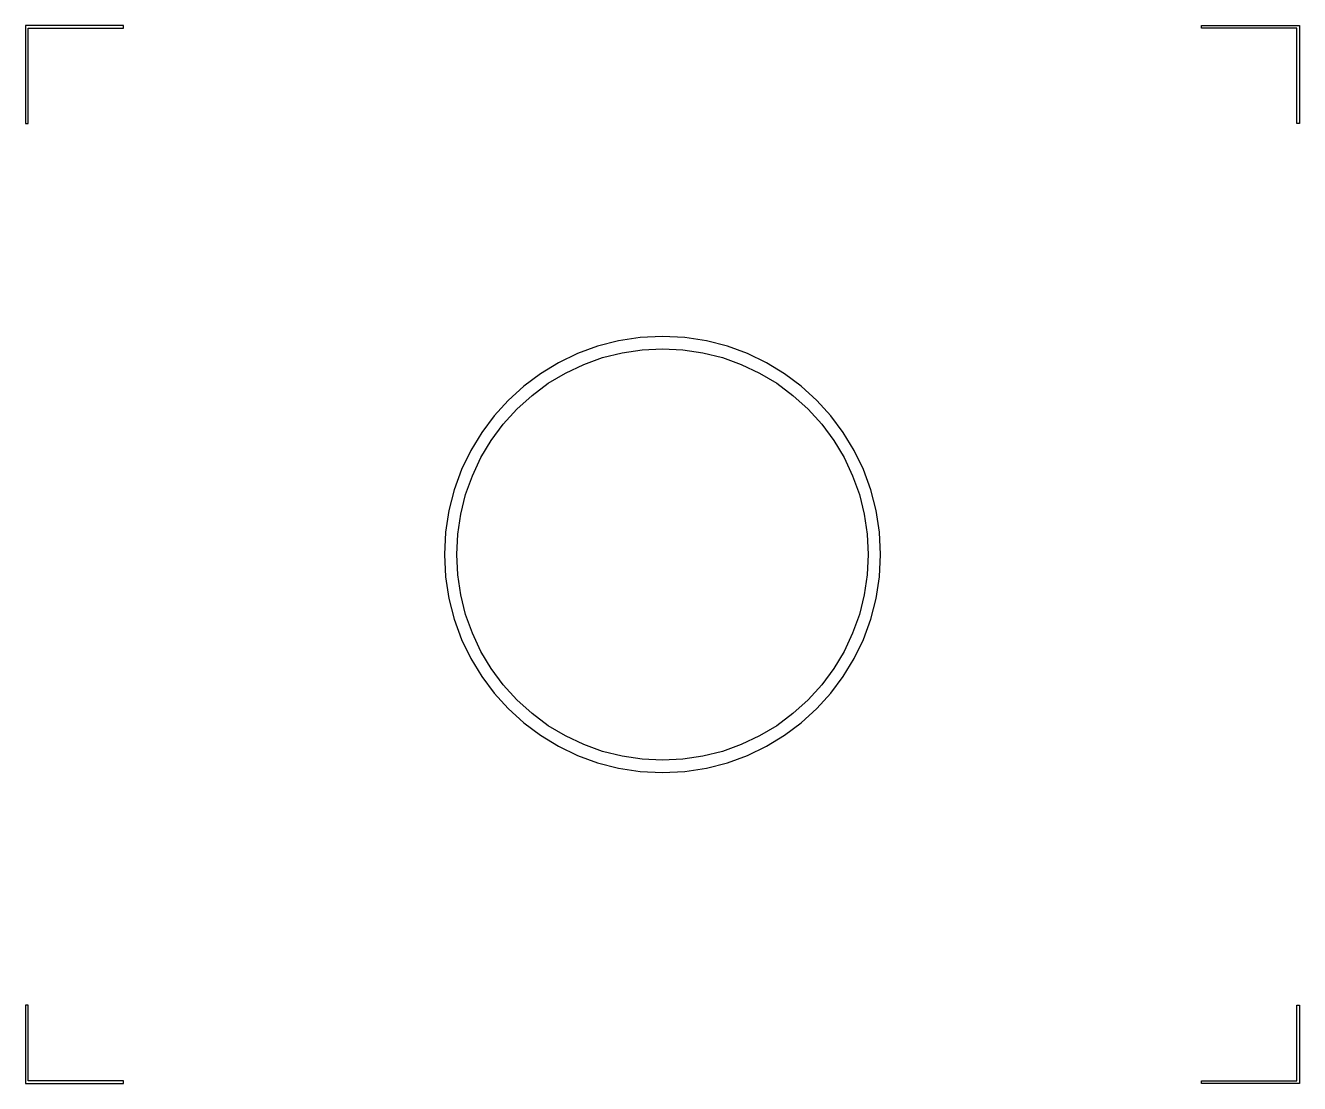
# Model space of a CAD drawing. Extents: x 0 to 13, y 0 to 10.8.
import ezdxf

# ---------------------------------------------------------------- set-up
doc = ezdxf.new("R2010")
doc.units = 0
doc.layers.add('Layer_1', color=7, linetype='CONTINUOUS')

msp = doc.modelspace()

# ---------------------------------------------------------------- linework, layer by layer
at = {"layer": 'Layer_1', "color": 7}
for points in [[(0, 10.800015), (0, 9.800003), (0.028335, 9.800003), (0.028335, 10.771629), (1.000015, 10.771629), (1.000015, 10.800015), (0, 10.800015)], [(13.000014, 10.800015), (13.000014, 9.800003), (12.971679, 9.800003), (12.971679, 10.771629), (11.999999, 10.771629), (11.999999, 10.800015), (13.000014, 10.800015)], [(0, 0.799979), (0, 0), (1.000015, 0), (1.000015, 0.028332), (0.028335, 0.028332), (0.028335, 0.799979), (0, 0.799979)], [(13.000014, 0.799979), (13.000014, 0), (11.999999, 0), (11.999999, 0.028332), (12.971679, 0.028332), (12.971679, 0.799979), (13.000014, 0.799979)]]:
    msp.add_lwpolyline(points, close=True, dxfattribs=at)
for points in [[(6.499983, 7.624981), (6.272492, 7.613492), (6.051573, 7.579774), (5.838344, 7.524946), (5.633923, 7.450126), (5.439429, 7.356432), (5.25598, 7.244983), (5.084694, 7.116898), (4.92669, 6.973294), (4.783086, 6.815289), (4.655, 6.644003), (4.543551, 6.460554), (4.449857, 6.26606), (4.375037, 6.061639), (4.320209, 5.84841), (4.286491, 5.627491), (4.275002, 5.4), (4.286491, 5.17251), (4.320209, 4.951591), (4.375037, 4.738362), (4.449857, 4.533941), (4.543551, 4.339447), (4.655, 4.155997), (4.783086, 3.984711), (4.92669, 3.826707), (5.084694, 3.683103), (5.25598, 3.555017), (5.439429, 3.443569), (5.633923, 3.349875), (5.838344, 3.275055), (6.051573, 3.220227), (6.272492, 3.186509), (6.499983, 3.17502), (6.727473, 3.186509), (6.948392, 3.220227), (7.161621, 3.275055), (7.366042, 3.349875), (7.560536, 3.443569), (7.743986, 3.555017), (7.915272, 3.683103), (8.073276, 3.826707), (8.21688, 3.984711), (8.344966, 4.155997), (8.456414, 4.339447), (8.550108, 4.533941), (8.624928, 4.738362), (8.679756, 4.951591), (8.713474, 5.17251), (8.724963, 5.4), (8.713474, 5.627491), (8.679756, 5.84841), (8.624928, 6.061639), (8.550108, 6.26606), (8.456414, 6.460554), (8.344966, 6.644003), (8.21688, 6.815289), (8.073276, 6.973294), (7.915272, 7.116898), (7.743986, 7.244983), (7.560536, 7.356432), (7.366042, 7.450126), (7.161621, 7.524946), (6.948392, 7.579774), (6.727473, 7.613492), (6.499983, 7.624981), (6.499983, 7.624981)], [(6.499983, 7.500019), (6.707545, 7.489745), (6.911591, 7.459298), (7.110744, 7.40925), (7.303628, 7.34017), (7.488866, 7.252629), (7.665079, 7.147197), (7.830892, 7.024445), (7.984926, 6.884944), (8.124428, 6.730909), (8.24718, 6.565097), (8.352612, 6.388883), (8.440153, 6.203646), (8.509233, 6.010762), (8.559282, 5.811608), (8.589728, 5.607562), (8.600003, 5.4), (8.589729, 5.192439), (8.559282, 4.988392), (8.509234, 4.789238), (8.440154, 4.596354), (8.352613, 4.411117), (8.247181, 4.234903), (8.124429, 4.06909), (7.984928, 3.915055), (7.830893, 3.775553), (7.66508, 3.652801), (7.488866, 3.547369), (7.303629, 3.459828), (7.110745, 3.390748), (6.911591, 3.3407), (6.707545, 3.310253), (6.499983, 3.299979), (6.292421, 3.310253), (6.088374, 3.3407), (5.889221, 3.390749), (5.696337, 3.459829), (5.511099, 3.54737), (5.334886, 3.652801), (5.169073, 3.775553), (5.015038, 3.915055), (4.875536, 4.06909), (4.752784, 4.234903), (4.647353, 4.411117), (4.559812, 4.596354), (4.490732, 4.789238), (4.440684, 4.988392), (4.410237, 5.192439), (4.399963, 5.4), (4.410237, 5.607562), (4.440684, 5.811608), (4.490733, 6.010762), (4.559813, 6.203646), (4.647354, 6.388883), (4.752785, 6.565096), (4.875537, 6.730909), (5.015039, 6.884944), (5.169074, 7.024445), (5.334887, 7.147197), (5.5111, 7.252629), (5.696337, 7.34017), (5.889221, 7.40925), (6.088375, 7.459298), (6.292421, 7.489745), (6.499983, 7.500019), (6.499983, 7.500019)]]:
    msp.add_lwpolyline(points, dxfattribs=at)

doc.saveas('drawing.dxf')
